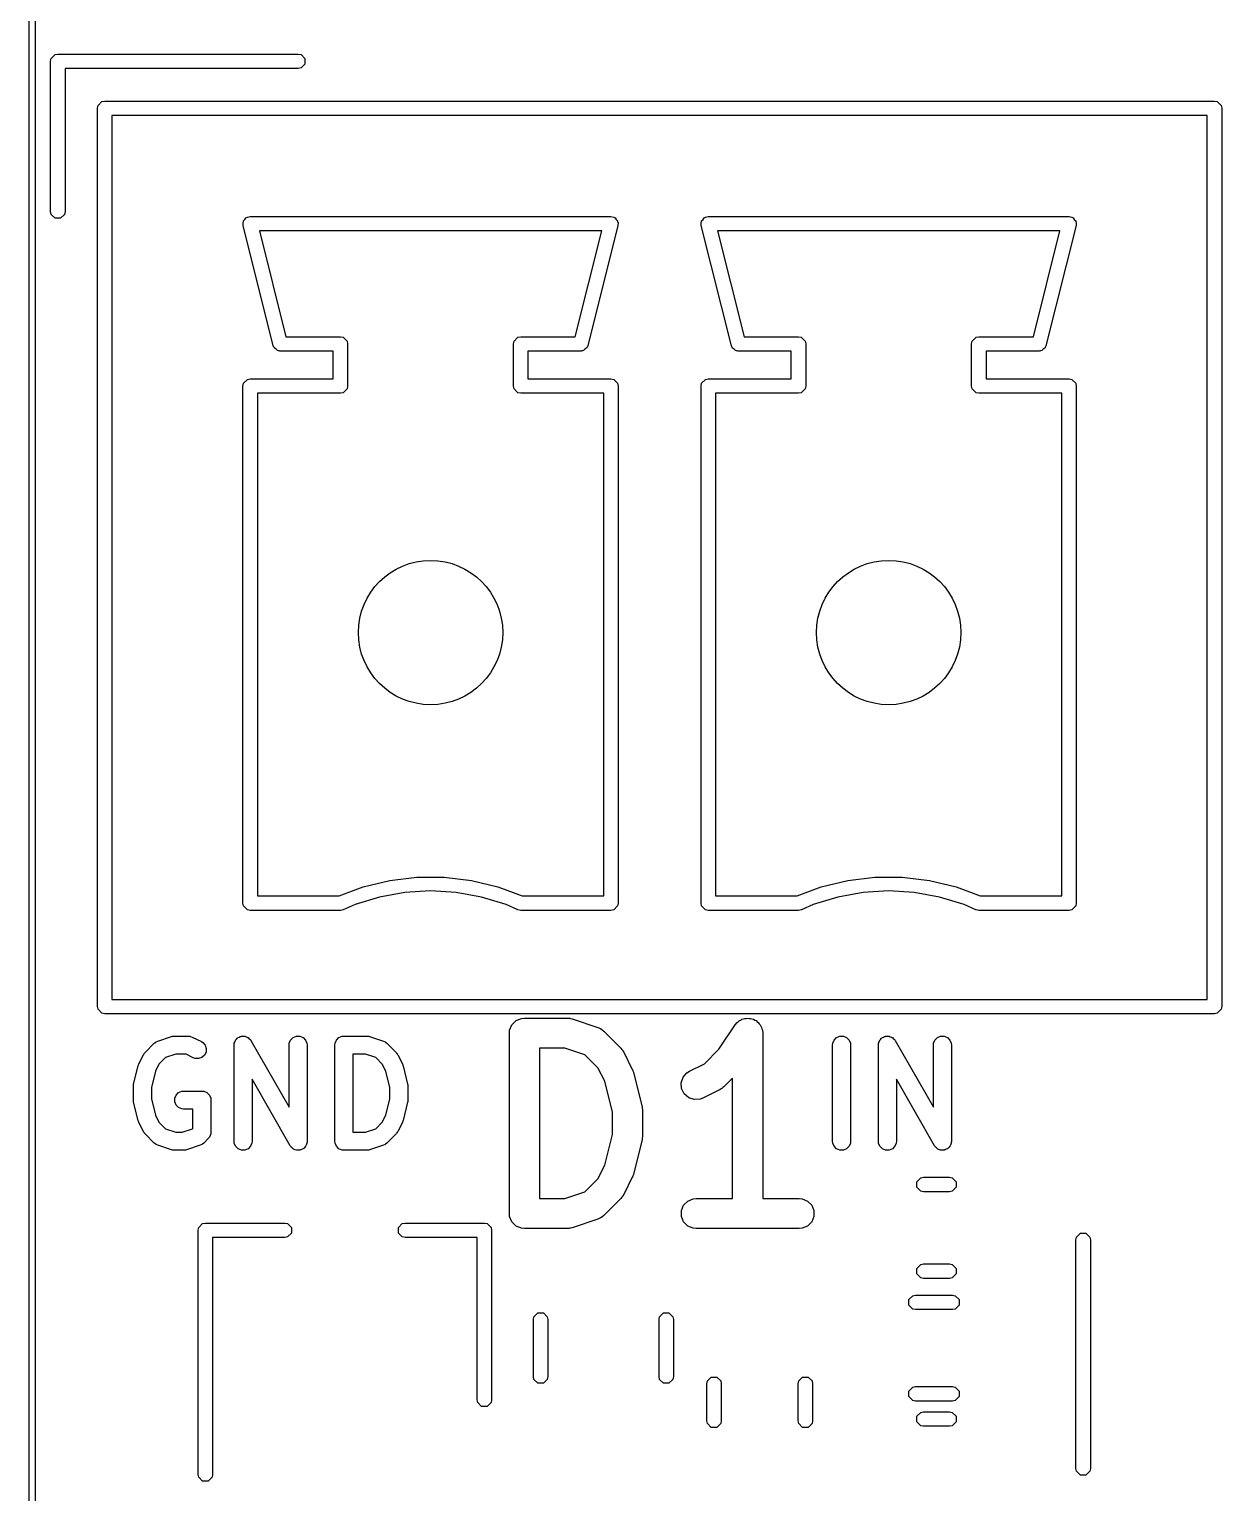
# Model space of a CAD drawing. Extents: x 89 to 178, y -115 to -57.
# Drawn here: x 88.97 to 98.89, y -94.85 to -82.68 of the extents above; entities that cross this region are included whole.
import ezdxf

# ---------------------------------------------------------------- set-up
doc = ezdxf.new("R2010")
doc.units = 0
doc.layers.add('BLACK', color=7, linetype='CONTINUOUS')

msp = doc.modelspace()

# ---------------------------------------------------------------- linework, layer by layer
at = {"layer": 'BLACK', "linetype": 'CONTINUOUS'}
for p, q in [((88.975, -106.5), (88.975, -65.5)), ((89.025, -65.524181), (89.025, -106.475818)), ((89.1525, -82.95), (89.157067, -82.927039)), ((89.1525, -84.2), (89.1525, -82.95)), ((89.157067, -82.927039), (89.189539, -82.894567)), ((89.189539, -82.894567), (89.2125, -82.89)), ((89.2125, -82.89), (91.2125, -82.89)), ((91.2125, -82.89), (91.235461, -82.894567)), ((91.235461, -82.894567), (91.267933, -82.927039)), ((91.267933, -82.972961), (91.235461, -83.005433)), ((91.267933, -82.927039), (91.267933, -82.972961)), ((91.2125, -83.01), (89.2725, -83.01)), ((89.2725, -83.01), (89.2725, -84.2)), ((91.235461, -83.005433), (91.2125, -83.01)), ((89.5425, -83.34), (89.547067, -83.317039)), ((89.5425, -90.81), (89.5425, -83.34)), ((89.547067, -83.317039), (89.579539, -83.284567)), ((89.579539, -83.284567), (89.6025, -83.28)), ((89.6025, -83.28), (98.8325, -83.28)), ((98.8325, -83.28), (98.855461, -83.284567)), ((98.855461, -83.284567), (98.887933, -83.317039)), ((98.887933, -83.317039), (98.8925, -83.34)), ((98.8925, -83.34), (98.8925, -90.81)), ((89.6625, -83.4), (89.6625, -90.75)), ((98.7725, -83.4), (89.6625, -83.4)), ((98.7725, -90.75), (98.7725, -83.4)), ((89.157067, -84.222961), (89.1525, -84.2)), ((89.2725, -84.2), (89.267933, -84.222961)), ((89.189539, -84.255433), (89.157067, -84.222961)), ((89.235461, -84.255433), (89.189539, -84.255433)), ((89.267933, -84.222961), (89.235461, -84.255433)), ((90.753153, -84.291169), (90.757067, -84.284645)), ((90.754291, -84.314552), (90.753153, -84.291169)), ((91.004291, -85.314552), (90.754291, -84.314552)), ((90.757067, -84.277039), (90.768477, -84.265628)), ((90.757067, -84.284645), (90.757067, -84.277039)), ((90.768477, -84.265628), (90.77678, -84.251791)), ((90.77678, -84.251791), (90.78416, -84.249945)), ((90.78416, -84.249945), (90.789539, -84.244567)), ((90.789539, -84.244567), (90.8125, -84.24)), ((90.8125, -84.24), (93.8125, -84.24)), ((93.870708, -84.314553), (93.620709, -85.314552)), ((93.8125, -84.24), (93.835461, -84.244567)), ((93.835461, -84.244567), (93.84084, -84.249946)), ((93.84084, -84.249946), (93.84822, -84.251791)), ((93.84822, -84.251791), (93.856522, -84.265628)), ((93.856522, -84.265628), (93.867933, -84.277039)), ((93.867933, -84.277039), (93.867933, -84.284645)), ((93.867933, -84.284645), (93.871847, -84.291169)), ((93.871847, -84.291169), (93.870708, -84.314553)), ((94.563153, -84.291169), (94.567067, -84.284645)), ((94.564291, -84.314552), (94.563153, -84.291169)), ((94.814291, -85.314552), (94.564291, -84.314552)), ((94.567067, -84.277039), (94.578477, -84.265628)), ((94.567067, -84.284645), (94.567067, -84.277039)), ((94.578477, -84.265628), (94.58678, -84.251791)), ((94.58678, -84.251791), (94.59416, -84.249945)), ((94.59416, -84.249945), (94.599539, -84.244567)), ((94.599539, -84.244567), (94.6225, -84.24)), ((94.6225, -84.24), (97.6225, -84.24)), ((97.680708, -84.314553), (97.430709, -85.314552)), ((97.6225, -84.24), (97.645461, -84.244567)), ((97.645461, -84.244567), (97.65084, -84.249946)), ((97.65084, -84.249946), (97.65822, -84.251791)), ((97.65822, -84.251791), (97.666522, -84.265628)), ((97.666522, -84.265628), (97.677933, -84.277039)), ((97.677933, -84.277039), (97.677933, -84.284645)), ((97.677933, -84.284645), (97.681847, -84.291169)), ((97.681847, -84.291169), (97.680708, -84.314553)), ((90.889347, -84.36), (91.109346, -85.24)), ((93.735653, -84.36), (90.889347, -84.36)), ((93.515653, -85.24), (93.735653, -84.36)), ((94.699347, -84.36), (94.919346, -85.24)), ((97.545653, -84.36), (94.699347, -84.36)), ((97.325653, -85.24), (97.545653, -84.36)), ((91.109346, -85.24), (91.5625, -85.24)), ((91.5625, -85.24), (91.585461, -85.244567)), ((91.585461, -85.244567), (91.617933, -85.277039)), ((91.617933, -85.277039), (91.6225, -85.3)), ((91.6225, -85.3), (91.6225, -85.65)), ((93.0025, -85.3), (93.007067, -85.277039)), ((93.0025, -85.65), (93.0025, -85.3)), ((93.007067, -85.277039), (93.039539, -85.244567)), ((93.039539, -85.244567), (93.0625, -85.24)), ((93.0625, -85.24), (93.515653, -85.24)), ((94.919346, -85.24), (95.3725, -85.24)), ((95.3725, -85.24), (95.395461, -85.244567)), ((95.395461, -85.244567), (95.427933, -85.277039)), ((95.427933, -85.277039), (95.4325, -85.3)), ((95.4325, -85.3), (95.4325, -85.65)), ((96.8125, -85.3), (96.817067, -85.277039)), ((96.8125, -85.65), (96.8125, -85.3)), ((96.817067, -85.277039), (96.849539, -85.244567)), ((96.849539, -85.244567), (96.8725, -85.24)), ((96.8725, -85.24), (97.325653, -85.24)), ((91.007067, -85.320428), (91.004291, -85.314552)), ((91.007067, -85.322961), (91.007067, -85.320428)), ((91.009334, -85.325228), (91.007067, -85.322961)), ((91.014291, -85.33572), (91.009334, -85.325228)), ((91.028127, -85.344021), (91.014291, -85.33572)), ((91.039539, -85.355433), (91.028127, -85.344021)), ((91.05092, -85.357696), (91.039539, -85.355433)), ((91.053669, -85.359346), (91.05092, -85.357696)), ((91.056125, -85.358732), (91.053669, -85.359346)), ((91.0625, -85.36), (91.056125, -85.358732)), ((91.5025, -85.36), (91.0625, -85.36)), ((91.5025, -85.59), (91.5025, -85.36)), ((93.5625, -85.36), (93.1225, -85.36)), ((93.1225, -85.36), (93.1225, -85.59)), ((93.568872, -85.358732), (93.5625, -85.36)), ((93.571331, -85.359347), (93.568872, -85.358732)), ((93.574082, -85.357696), (93.571331, -85.359347)), ((93.585461, -85.355433), (93.574082, -85.357696)), ((93.596871, -85.344022), (93.585461, -85.355433)), ((93.610709, -85.33572), (93.596871, -85.344022)), ((93.615665, -85.325228), (93.610709, -85.33572)), ((93.617933, -85.322961), (93.615665, -85.325228)), ((93.620709, -85.314552), (93.617933, -85.320428)), ((93.617933, -85.320428), (93.617933, -85.322961)), ((94.817067, -85.320428), (94.814291, -85.314552)), ((94.817067, -85.322961), (94.817067, -85.320428)), ((94.819334, -85.325228), (94.817067, -85.322961)), ((94.824291, -85.33572), (94.819334, -85.325228)), ((94.838127, -85.344021), (94.824291, -85.33572)), ((94.849539, -85.355433), (94.838127, -85.344021)), ((94.86092, -85.357696), (94.849539, -85.355433)), ((94.863669, -85.359346), (94.86092, -85.357696)), ((94.866125, -85.358732), (94.863669, -85.359346)), ((94.8725, -85.36), (94.866125, -85.358732)), ((95.3125, -85.36), (94.8725, -85.36)), ((95.3125, -85.59), (95.3125, -85.36)), ((97.3725, -85.36), (96.9325, -85.36)), ((96.9325, -85.36), (96.9325, -85.59)), ((97.378872, -85.358732), (97.3725, -85.36)), ((97.381331, -85.359347), (97.378872, -85.358732)), ((97.384082, -85.357696), (97.381331, -85.359347)), ((97.395461, -85.355433), (97.384082, -85.357696)), ((97.406871, -85.344022), (97.395461, -85.355433)), ((97.420709, -85.33572), (97.406871, -85.344022)), ((97.425665, -85.325228), (97.420709, -85.33572)), ((97.427933, -85.322961), (97.425665, -85.325228)), ((97.430709, -85.314552), (97.427933, -85.320428)), ((97.427933, -85.320428), (97.427933, -85.322961)), ((90.7525, -85.65), (90.757067, -85.627039)), ((90.7525, -89.95), (90.7525, -85.65)), ((90.757067, -85.627039), (90.789539, -85.594567)), ((90.789539, -85.594567), (90.8125, -85.59)), ((90.8125, -85.59), (91.5025, -85.59)), ((91.6225, -85.65), (91.617933, -85.672961)), ((93.007067, -85.672961), (93.0025, -85.65)), ((93.1225, -85.59), (93.8125, -85.59)), ((93.8125, -85.59), (93.835461, -85.594567)), ((93.835461, -85.594567), (93.867933, -85.627039)), ((93.867933, -85.627039), (93.8725, -85.65)), ((93.8725, -85.65), (93.8725, -89.95)), ((94.5625, -85.65), (94.567067, -85.627039)), ((94.5625, -89.95), (94.5625, -85.65)), ((94.567067, -85.627039), (94.599539, -85.594567)), ((94.599539, -85.594567), (94.6225, -85.59)), ((94.6225, -85.59), (95.3125, -85.59)), ((95.4325, -85.65), (95.427933, -85.672961)), ((96.817067, -85.672961), (96.8125, -85.65)), ((96.9325, -85.59), (97.6225, -85.59)), ((97.6225, -85.59), (97.645461, -85.594567)), ((97.645461, -85.594567), (97.677933, -85.627039)), ((97.677933, -85.627039), (97.6825, -85.65)), ((97.6825, -85.65), (97.6825, -89.95)), ((91.5625, -85.71), (90.8725, -85.71)), ((90.8725, -85.71), (90.8725, -89.89)), ((91.585461, -85.705433), (91.5625, -85.71)), ((91.617933, -85.672961), (91.585461, -85.705433)), ((93.039539, -85.705433), (93.007067, -85.672961)), ((93.0625, -85.71), (93.039539, -85.705433)), ((93.7525, -85.71), (93.0625, -85.71)), ((93.7525, -89.89), (93.7525, -85.71)), ((95.3725, -85.71), (94.6825, -85.71)), ((94.6825, -85.71), (94.6825, -89.89)), ((95.395461, -85.705433), (95.3725, -85.71)), ((95.427933, -85.672961), (95.395461, -85.705433)), ((96.849539, -85.705433), (96.817067, -85.672961)), ((96.8725, -85.71), (96.849539, -85.705433)), ((97.5625, -85.71), (96.8725, -85.71)), ((97.5625, -89.89), (97.5625, -85.71)), ((91.751514, -89.81578), (91.97264, -89.76226)), ((91.97264, -89.76226), (92.198546, -89.735298)), ((92.198546, -89.735298), (92.426056, -89.735274)), ((92.426056, -89.735274), (92.651968, -89.762189)), ((92.651968, -89.762189), (92.873105, -89.815663)), ((95.561514, -89.81578), (95.78264, -89.76226)), ((95.78264, -89.76226), (96.008546, -89.735298)), ((96.008546, -89.735298), (96.236056, -89.735274)), ((96.236056, -89.735274), (96.461968, -89.762189)), ((96.461968, -89.762189), (96.683105, -89.815663)), ((90.8725, -89.89), (91.552005, -89.89)), ((91.552005, -89.89), (91.751514, -89.81578)), ((91.888768, -89.899296), (91.684458, -89.961783)), ((92.099039, -89.86144), (91.888768, -89.899296)), ((92.312313, -89.848747), (92.099039, -89.86144)), ((92.52559, -89.861396), (92.312313, -89.848747)), ((92.735868, -89.899208), (92.52559, -89.861396)), ((92.940191, -89.961653), (92.735868, -89.899208)), ((92.873105, -89.815663), (93.073053, -89.89)), ((93.073053, -89.89), (93.7525, -89.89)), ((94.6825, -89.89), (95.362005, -89.89)), ((95.362005, -89.89), (95.561514, -89.81578)), ((95.698768, -89.899296), (95.494458, -89.961783)), ((95.909039, -89.86144), (95.698768, -89.899296)), ((96.122313, -89.848747), (95.909039, -89.86144)), ((96.33559, -89.861396), (96.122313, -89.848747)), ((96.545868, -89.899208), (96.33559, -89.861396)), ((96.750191, -89.961653), (96.545868, -89.899208)), ((96.683105, -89.815663), (96.883053, -89.89)), ((96.883053, -89.89), (97.5625, -89.89)), ((90.757067, -89.972961), (90.7525, -89.95)), ((90.789539, -90.005433), (90.757067, -89.972961)), ((90.8125, -90.01), (90.789539, -90.005433)), ((91.5625, -90.01), (90.8125, -90.01)), ((91.585461, -90.005433), (91.5625, -90.01)), ((91.585917, -90.004976), (91.585461, -90.005433)), ((91.586718, -90.004895), (91.585917, -90.004976)), ((91.586719, -90.004895), (91.586718, -90.004895)), ((91.684458, -89.961783), (91.586719, -90.004895)), ((93.03794, -90.004745), (92.940191, -89.961653)), ((93.038952, -90.004846), (93.03794, -90.004744)), ((93.03794, -90.004744), (93.03794, -90.004745)), ((93.039539, -90.005433), (93.038952, -90.004846)), ((93.0625, -90.01), (93.039539, -90.005433)), ((93.8125, -90.01), (93.0625, -90.01)), ((93.835461, -90.005433), (93.8125, -90.01)), ((93.867933, -89.972961), (93.835461, -90.005433)), ((93.8725, -89.95), (93.867933, -89.972961)), ((94.567067, -89.972961), (94.5625, -89.95)), ((94.599539, -90.005433), (94.567067, -89.972961)), ((94.6225, -90.01), (94.599539, -90.005433)), ((95.3725, -90.01), (94.6225, -90.01)), ((95.395461, -90.005433), (95.3725, -90.01)), ((95.395917, -90.004976), (95.395461, -90.005433)), ((95.396718, -90.004895), (95.395917, -90.004976)), ((95.396719, -90.004895), (95.396718, -90.004895)), ((95.494458, -89.961783), (95.396719, -90.004895)), ((96.84794, -90.004745), (96.750191, -89.961653)), ((96.848952, -90.004846), (96.84794, -90.004744)), ((96.84794, -90.004744), (96.84794, -90.004745)), ((96.849539, -90.005433), (96.848952, -90.004846)), ((96.8725, -90.01), (96.849539, -90.005433)), ((97.6225, -90.01), (96.8725, -90.01)), ((97.645461, -90.005433), (97.6225, -90.01)), ((97.677933, -89.972961), (97.645461, -90.005433)), ((97.6825, -89.95), (97.677933, -89.972961)), ((89.6625, -90.75), (98.7725, -90.75)), ((89.547067, -90.832961), (89.5425, -90.81)), ((89.579539, -90.865433), (89.547067, -90.832961)), ((89.6025, -90.87), (89.579539, -90.865433)), ((98.8325, -90.87), (89.6025, -90.87)), ((98.855461, -90.865433), (98.8325, -90.87)), ((98.887933, -90.832961), (98.855461, -90.865433)), ((98.8925, -90.81), (98.887933, -90.832961)), ((92.967857, -91.030928), (92.970259, -91.006542)), ((92.970259, -91.006542), (92.988923, -90.961482)), ((92.988923, -90.961482), (93.023411, -90.926994)), ((93.023411, -90.926994), (93.068471, -90.90833)), ((93.068471, -90.90833), (93.092857, -90.905928)), ((93.092857, -90.905928), (93.45, -90.905928)), ((93.45, -90.905928), (93.462343, -90.907143)), ((93.462343, -90.907143), (93.465634, -90.90691)), ((93.465634, -90.90691), (93.469963, -90.907894)), ((93.469963, -90.907894), (93.474386, -90.90833)), ((93.474386, -90.90833), (93.477436, -90.909593)), ((93.477436, -90.909593), (93.489529, -90.912343)), ((93.489529, -90.912343), (93.703814, -90.983772)), ((93.703814, -90.983772), (93.726189, -90.993762)), ((93.726189, -90.993762), (93.729582, -90.996705)), ((93.729582, -90.996705), (93.733732, -90.998424)), ((93.733732, -90.998424), (93.752674, -91.013969)), ((93.752674, -91.013969), (93.895531, -91.156825)), ((94.710004, -91.165575), (94.845994, -90.96159)), ((94.845994, -90.96159), (94.846049, -90.961522)), ((94.846049, -90.961522), (94.846066, -90.961482)), ((94.846066, -90.961482), (94.846156, -90.961391)), ((94.846156, -90.961391), (94.861519, -90.942632)), ((94.861519, -90.942632), (94.871803, -90.935744)), ((94.871803, -90.935744), (94.880554, -90.926994)), ((94.880554, -90.926994), (94.891868, -90.922307)), ((94.891868, -90.922307), (94.902044, -90.915493)), ((94.902044, -90.915493), (94.91418, -90.913065)), ((94.91418, -90.913065), (94.925614, -90.90833)), ((94.925614, -90.90833), (94.93786, -90.90833)), ((94.93786, -90.90833), (94.94987, -90.905928)), ((94.94987, -90.905928), (94.962012, -90.90833)), ((94.962012, -90.90833), (94.974386, -90.90833)), ((94.974386, -90.90833), (94.985699, -90.913015)), ((94.985699, -90.913015), (94.997715, -90.915393)), ((94.997715, -90.915393), (95.008013, -90.922258)), ((95.008013, -90.922258), (95.019446, -90.926994)), ((95.019446, -90.926994), (95.028105, -90.935653)), ((95.028105, -90.935653), (95.038296, -90.942447)), ((95.038296, -90.942447), (95.045183, -90.952731)), ((95.045183, -90.952731), (95.053934, -90.961482)), ((95.053934, -90.961482), (95.058619, -90.972794)), ((95.058619, -90.972794), (95.065435, -90.982971)), ((95.065435, -90.982971), (95.067862, -90.995109)), ((95.067862, -90.995109), (95.072598, -91.006542)), ((95.072598, -91.006542), (95.074974, -91.030669)), ((89.938759, -91.191547), (90.014949, -91.115357)), ((90.014949, -91.115357), (90.026314, -91.106029)), ((90.026314, -91.106029), (90.028806, -91.104996)), ((90.028806, -91.104996), (90.03084, -91.103233)), ((90.03084, -91.103233), (90.044265, -91.097239)), ((90.044265, -91.097239), (90.158551, -91.059144)), ((90.158551, -91.059144), (90.165804, -91.057494)), ((90.165804, -91.057494), (90.167636, -91.056736)), ((90.167636, -91.056736), (90.17029, -91.056474)), ((90.17029, -91.056474), (90.172888, -91.055884)), ((90.172888, -91.055884), (90.174862, -91.056024)), ((90.174862, -91.056024), (90.182268, -91.055295)), ((90.182268, -91.055295), (90.296554, -91.055295)), ((90.296554, -91.055295), (90.311186, -91.056736)), ((90.311186, -91.056736), (90.313675, -91.057767)), ((90.313675, -91.057767), (90.316363, -91.057958)), ((90.316363, -91.057958), (90.330095, -91.063213)), ((90.330095, -91.063213), (90.406285, -91.101308)), ((90.406285, -91.101308), (90.418728, -91.10914)), ((90.418728, -91.10914), (90.437901, -91.131248)), ((90.437901, -91.131248), (90.447155, -91.159009)), ((90.678697, -91.130295), (90.679067, -91.126531)), ((90.678697, -91.930295), (90.678697, -91.130295)), ((90.67888, -91.125056), (90.679401, -91.123145)), ((90.679067, -91.126531), (90.67888, -91.125056)), ((90.679401, -91.123145), (90.680138, -91.115663)), ((90.680138, -91.115663), (90.683955, -91.106447)), ((90.683955, -91.106447), (90.68658, -91.096824)), ((90.68658, -91.096824), (90.689507, -91.093043)), ((90.689507, -91.093043), (90.691337, -91.088627)), ((90.691337, -91.088627), (90.698387, -91.081576)), ((90.698387, -91.081576), (90.704497, -91.073687)), ((90.704497, -91.073687), (90.70865, -91.071313)), ((90.70865, -91.071313), (90.712029, -91.067935)), ((90.712029, -91.067935), (90.721241, -91.064118)), ((90.721241, -91.064118), (90.729906, -91.059168)), ((90.729906, -91.059168), (90.734649, -91.058565)), ((90.734649, -91.058565), (90.739065, -91.056736)), ((90.739065, -91.056736), (90.749039, -91.056736)), ((90.749039, -91.056736), (90.758936, -91.055478)), ((90.758936, -91.055478), (90.763548, -91.056736)), ((90.763548, -91.056736), (90.768329, -91.056736)), ((90.768329, -91.056736), (90.777544, -91.060553)), ((90.777544, -91.060553), (90.787168, -91.063178)), ((90.787168, -91.063178), (90.790948, -91.066105)), ((90.790948, -91.066105), (90.795365, -91.067935)), ((90.795365, -91.067935), (90.802415, -91.074985)), ((90.802415, -91.074985), (90.810305, -91.081095)), ((90.810305, -91.081095), (90.814657, -91.087227)), ((90.814657, -91.087227), (90.816057, -91.088627)), ((90.816057, -91.088627), (90.816626, -91.090001)), ((90.816626, -91.090001), (90.818815, -91.093085)), ((90.818815, -91.093085), (91.13584, -91.647878)), ((91.13584, -91.130295), (91.137281, -91.115663)), ((91.13584, -91.647878), (91.13584, -91.130295)), ((91.137281, -91.115663), (91.14848, -91.088627)), ((91.14848, -91.088627), (91.169172, -91.067935)), ((91.169172, -91.067935), (91.196208, -91.056736)), ((91.196208, -91.056736), (91.225472, -91.056736)), ((91.225472, -91.056736), (91.252508, -91.067935)), ((91.252508, -91.067935), (91.2732, -91.088627)), ((91.2732, -91.088627), (91.284399, -91.115663)), ((91.284399, -91.115663), (91.28584, -91.130295)), ((91.28584, -91.130295), (91.28584, -91.930295)), ((91.516792, -91.130295), (91.518233, -91.115663)), ((91.516792, -91.930295), (91.516792, -91.130295)), ((91.518233, -91.115663), (91.529432, -91.088627)), ((91.529432, -91.088627), (91.550124, -91.067935)), ((91.550124, -91.067935), (91.57716, -91.056736)), ((91.57716, -91.056736), (91.591792, -91.055295)), ((91.591792, -91.055295), (91.782268, -91.055295)), ((91.782268, -91.055295), (91.789673, -91.056024)), ((91.789673, -91.056024), (91.791648, -91.055884)), ((91.791648, -91.055884), (91.794245, -91.056474)), ((91.794245, -91.056474), (91.7969, -91.056736)), ((91.7969, -91.056736), (91.798731, -91.057494)), ((91.798731, -91.057494), (91.805985, -91.059144)), ((91.805985, -91.059144), (91.920271, -91.097239)), ((91.920271, -91.097239), (91.933696, -91.103233)), ((91.933696, -91.103233), (91.935731, -91.104998)), ((91.935731, -91.104998), (91.938222, -91.10603)), ((91.938222, -91.10603), (91.949587, -91.115357)), ((91.949587, -91.115357), (92.025777, -91.191547)), ((92.967857, -92.530928), (92.967857, -91.030928)), ((95.074974, -91.030669), (95.075, -91.030797)), ((95.075, -91.030797), (95.074991, -91.03084)), ((95.074991, -91.03084), (95.075, -91.030928)), ((95.075, -91.030928), (95.075, -92.405928)), ((95.655953, -91.130295), (95.657394, -91.115663)), ((95.655953, -91.930295), (95.655953, -91.130295)), ((95.657394, -91.115663), (95.668593, -91.088627)), ((95.668593, -91.088627), (95.689285, -91.067935)), ((95.689285, -91.067935), (95.716321, -91.056736)), ((95.716321, -91.056736), (95.745585, -91.056736)), ((95.745585, -91.056736), (95.772621, -91.067935)), ((95.772621, -91.067935), (95.793313, -91.088627)), ((95.793313, -91.088627), (95.804512, -91.115663)), ((95.804512, -91.115663), (95.805953, -91.130295)), ((95.805953, -91.130295), (95.805953, -91.930295)), ((96.036905, -91.130295), (96.037275, -91.126531)), ((96.036905, -91.930295), (96.036905, -91.130295)), ((96.037088, -91.125056), (96.037609, -91.123145)), ((96.037275, -91.126531), (96.037088, -91.125056)), ((96.037609, -91.123145), (96.038346, -91.115663)), ((96.038346, -91.115663), (96.042163, -91.106447)), ((96.042163, -91.106447), (96.044788, -91.096824)), ((96.044788, -91.096824), (96.047715, -91.093043)), ((96.047715, -91.093043), (96.049545, -91.088627)), ((96.049545, -91.088627), (96.056595, -91.081576)), ((96.056595, -91.081576), (96.062705, -91.073687)), ((96.062705, -91.073687), (96.066858, -91.071313)), ((96.066858, -91.071313), (96.070237, -91.067935)), ((96.070237, -91.067935), (96.079449, -91.064118)), ((96.079449, -91.064118), (96.088114, -91.059168)), ((96.088114, -91.059168), (96.092857, -91.058565)), ((96.092857, -91.058565), (96.097273, -91.056736)), ((96.097273, -91.056736), (96.107247, -91.056736)), ((96.107247, -91.056736), (96.117144, -91.055478)), ((96.117144, -91.055478), (96.121756, -91.056736)), ((96.121756, -91.056736), (96.126537, -91.056736)), ((96.126537, -91.056736), (96.135752, -91.060553)), ((96.135752, -91.060553), (96.145376, -91.063178)), ((96.145376, -91.063178), (96.149156, -91.066105)), ((96.149156, -91.066105), (96.153573, -91.067935)), ((96.153573, -91.067935), (96.160623, -91.074985)), ((96.160623, -91.074985), (96.168513, -91.081095)), ((96.168513, -91.081095), (96.172865, -91.087227)), ((96.172865, -91.087227), (96.174265, -91.088627)), ((96.174265, -91.088627), (96.174834, -91.090001)), ((96.174834, -91.090001), (96.177023, -91.093085)), ((96.177023, -91.093085), (96.494048, -91.647878)), ((96.494048, -91.130295), (96.495489, -91.115663)), ((96.494048, -91.647878), (96.494048, -91.130295)), ((96.495489, -91.115663), (96.506688, -91.088627)), ((96.506688, -91.088627), (96.52738, -91.067935)), ((96.52738, -91.067935), (96.554416, -91.056736)), ((96.554416, -91.056736), (96.58368, -91.056736)), ((96.58368, -91.056736), (96.610716, -91.067935)), ((96.610716, -91.067935), (96.631408, -91.088627)), ((96.631408, -91.088627), (96.642607, -91.115663)), ((96.642607, -91.115663), (96.644048, -91.130295)), ((96.644048, -91.130295), (96.644048, -91.930295)), ((89.886615, -91.28723), (89.92471, -91.211039)), ((89.92471, -91.211039), (89.928674, -91.204739)), ((89.928674, -91.204739), (89.929432, -91.202912)), ((89.929432, -91.202912), (89.93112, -91.200855)), ((89.93112, -91.200855), (89.932542, -91.198596)), ((89.932542, -91.198596), (89.93404, -91.197296)), ((89.93404, -91.197296), (89.938759, -91.191547)), ((90.108495, -91.233942), (90.053431, -91.289006)), ((90.194438, -91.205295), (90.108495, -91.233942)), ((90.278849, -91.205295), (90.194438, -91.205295)), ((90.339203, -91.235472), (90.278849, -91.205295)), ((90.352935, -91.240727), (90.339203, -91.235472)), ((90.382125, -91.242801), (90.352935, -91.240727)), ((90.409886, -91.233547), (90.382125, -91.242801)), ((90.431994, -91.214374), (90.409886, -91.233547)), ((90.445081, -91.188199), (90.431994, -91.214374)), ((90.447155, -91.159009), (90.445081, -91.188199)), ((91.770098, -91.205295), (91.666792, -91.205295)), ((91.666792, -91.205295), (91.666792, -91.855295)), ((91.85604, -91.233942), (91.770098, -91.205295)), ((91.911104, -91.289006), (91.85604, -91.233942)), ((92.025777, -91.191547), (92.030497, -91.197297)), ((92.030497, -91.197297), (92.031994, -91.198596)), ((92.031994, -91.198596), (92.033413, -91.20085)), ((92.033413, -91.20085), (92.035105, -91.202912)), ((92.035105, -91.202912), (92.035863, -91.204744)), ((92.035863, -91.204744), (92.039826, -91.211039)), ((92.039826, -91.211039), (92.077921, -91.28723)), ((93.429716, -91.155928), (93.217857, -91.155928)), ((93.217857, -91.155928), (93.217857, -92.405928)), ((93.596763, -91.21161), (93.429716, -91.155928)), ((93.704412, -91.319259), (93.596763, -91.21161)), ((93.895531, -91.156825), (93.9034, -91.166413)), ((93.9034, -91.166413), (93.905892, -91.168575)), ((93.905892, -91.168575), (93.908257, -91.172332)), ((93.908257, -91.172332), (93.911076, -91.175767)), ((93.911076, -91.175767), (93.912339, -91.178817)), ((93.912339, -91.178817), (93.918946, -91.189312)), ((93.918946, -91.189312), (93.990375, -91.332169)), ((94.590241, -91.285339), (94.710004, -91.165575)), ((89.84284, -91.454961), (89.880936, -91.30258)), ((89.880936, -91.30258), (89.881321, -91.3015)), ((89.881321, -91.3015), (89.88136, -91.300962)), ((89.88136, -91.300962), (89.883684, -91.294886)), ((89.883684, -91.294886), (89.885883, -91.288735)), ((89.885883, -91.288735), (89.886205, -91.288299)), ((89.886205, -91.288299), (89.886615, -91.28723)), ((90.024461, -91.346946), (89.990601, -91.482387)), ((90.053431, -91.289006), (90.024461, -91.346946)), ((91.940074, -91.346945), (91.911104, -91.289006)), ((91.973935, -91.482387), (91.940074, -91.346945)), ((92.077921, -91.28723), (92.07833, -91.288299)), ((92.07833, -91.288299), (92.078653, -91.288735)), ((92.078653, -91.288735), (92.080851, -91.294886)), ((92.080851, -91.294886), (92.083176, -91.300962)), ((92.083176, -91.300962), (92.083214, -91.3015)), ((92.083214, -91.3015), (92.0836, -91.30258)), ((92.0836, -91.30258), (92.121696, -91.454962)), ((93.760631, -91.431698), (93.704412, -91.319259)), ((93.990375, -91.332169), (93.991058, -91.333954)), ((93.991058, -91.333954), (93.991595, -91.334679)), ((93.991595, -91.334679), (93.995247, -91.344899)), ((93.995247, -91.344899), (93.999133, -91.355054)), ((93.999133, -91.355054), (93.999197, -91.355954)), ((93.999197, -91.355954), (93.99984, -91.357754)), ((93.99984, -91.357754), (94.071268, -91.643468)), ((94.412834, -91.397596), (94.44479, -91.360751)), ((94.44479, -91.360751), (94.465527, -91.347697)), ((94.465527, -91.347697), (94.590241, -91.285339)), ((89.840601, -91.473152), (89.840852, -91.470598)), ((89.840601, -91.587438), (89.840601, -91.473152)), ((89.84069, -91.469506), (89.841499, -91.464031)), ((89.840852, -91.470598), (89.84069, -91.469506)), ((89.841499, -91.464031), (89.842042, -91.45852)), ((89.842042, -91.45852), (89.842464, -91.457499)), ((89.842464, -91.457499), (89.84284, -91.454961)), ((89.990601, -91.482387), (89.990601, -91.578202)), ((90.243827, -91.513879), (90.258459, -91.512438)), ((90.258459, -91.512438), (90.41084, -91.512438)), ((90.41084, -91.512438), (90.425472, -91.513879)), ((91.145722, -91.967505), (90.828697, -91.412711)), ((90.828697, -91.412711), (90.828697, -91.930295)), ((91.973935, -91.578202), (91.973935, -91.482387)), ((92.121696, -91.454962), (92.122071, -91.457498)), ((92.122071, -91.457498), (92.122494, -91.45852)), ((92.122494, -91.45852), (92.123036, -91.464032)), ((92.123036, -91.464032), (92.123846, -91.469506)), ((92.123846, -91.469506), (92.123683, -91.470598)), ((92.123683, -91.470598), (92.123935, -91.473152)), ((92.123935, -91.473152), (92.123935, -91.587438)), ((93.825, -91.689173), (93.760631, -91.431698)), ((94.39741, -91.443867), (94.412834, -91.397596)), ((94.400868, -91.492516), (94.39741, -91.443867)), ((94.42268, -91.536139), (94.400868, -91.492516)), ((94.720188, -91.499874), (94.577331, -91.571303)), ((94.730684, -91.493266), (94.720188, -91.499874)), ((94.733732, -91.492004), (94.730684, -91.493266)), ((94.737163, -91.489187), (94.733732, -91.492004)), ((94.740925, -91.48682), (94.737163, -91.489187)), ((94.743088, -91.484325), (94.740925, -91.48682)), ((94.752674, -91.476459), (94.743088, -91.484325)), ((94.825, -91.404133), (94.752674, -91.476459)), ((94.825, -92.405928), (94.825, -91.404133)), ((96.50393, -91.967505), (96.186905, -91.412711)), ((96.186905, -91.412711), (96.186905, -91.930295)), ((89.840852, -91.589991), (89.840601, -91.587438)), ((89.84069, -91.591084), (89.840852, -91.589991)), ((89.841499, -91.596558), (89.84069, -91.591084)), ((89.842042, -91.60207), (89.841499, -91.596558)), ((89.842464, -91.60309), (89.842042, -91.60207)), ((89.84284, -91.605629), (89.842464, -91.60309)), ((89.880936, -91.75801), (89.84284, -91.605629)), ((89.990601, -91.578202), (90.024461, -91.713642)), ((90.1849, -91.572806), (90.196099, -91.54577)), ((90.1849, -91.60207), (90.1849, -91.572806)), ((90.196099, -91.629106), (90.1849, -91.60207)), ((90.196099, -91.54577), (90.216791, -91.525078)), ((90.216791, -91.649798), (90.196099, -91.629106)), ((90.216791, -91.525078), (90.243827, -91.513879)), ((90.425472, -91.513879), (90.452508, -91.525078)), ((90.452508, -91.525078), (90.4732, -91.54577)), ((90.4732, -91.54577), (90.484399, -91.572806)), ((90.484399, -91.572806), (90.48584, -91.587438)), ((90.48584, -91.587438), (90.48584, -91.854104)), ((91.940074, -91.713643), (91.973935, -91.578202)), ((92.121696, -91.605628), (92.0836, -91.75801)), ((92.122071, -91.603091), (92.121696, -91.605628)), ((92.122494, -91.60207), (92.122071, -91.603091)), ((92.123036, -91.596557), (92.122494, -91.60207)), ((92.123846, -91.591084), (92.123036, -91.596557)), ((92.123935, -91.587438), (92.123683, -91.589991)), ((92.123683, -91.589991), (92.123846, -91.591084)), ((94.459525, -91.568095), (94.42268, -91.536139)), ((94.505796, -91.583519), (94.459525, -91.568095)), ((94.554445, -91.580061), (94.505796, -91.583519)), ((94.577331, -91.571303), (94.554445, -91.580061)), ((90.024461, -91.713642), (90.053431, -91.771582)), ((90.243827, -91.660997), (90.216791, -91.649798)), ((90.258459, -91.662438), (90.243827, -91.660997)), ((90.33584, -91.662438), (90.258459, -91.662438)), ((90.33584, -91.823038), (90.33584, -91.662438)), ((91.911104, -91.771582), (91.940074, -91.713643)), ((93.825, -91.872682), (93.825, -91.689173)), ((94.071268, -91.643468), (94.071893, -91.647697)), ((94.071893, -91.647697), (94.072598, -91.649399)), ((94.072598, -91.649399), (94.073502, -91.65858)), ((94.073502, -91.65858), (94.074852, -91.667709)), ((94.074852, -91.667709), (94.07458, -91.66953)), ((94.07458, -91.66953), (94.075, -91.673785)), ((94.075, -91.673785), (94.075, -91.888071)), ((89.881321, -91.759089), (89.880936, -91.75801)), ((89.88136, -91.759628), (89.881321, -91.759089)), ((89.883684, -91.765703), (89.88136, -91.759628)), ((89.885883, -91.771855), (89.883684, -91.765703)), ((89.886205, -91.77229), (89.885883, -91.771855)), ((89.886615, -91.77336), (89.886205, -91.77229)), ((89.92471, -91.84955), (89.886615, -91.77336)), ((89.928673, -91.855846), (89.92471, -91.84955)), ((89.929431, -91.857676), (89.928673, -91.855846)), ((89.93112, -91.859734), (89.929431, -91.857676)), ((89.932542, -91.861993), (89.93112, -91.859734)), ((89.93404, -91.863292), (89.932542, -91.861993)), ((89.938759, -91.869042), (89.93404, -91.863292)), ((90.014949, -91.945233), (89.938759, -91.869042)), ((90.053431, -91.771582), (90.108496, -91.826648)), ((90.108496, -91.826648), (90.194438, -91.855295)), ((90.194438, -91.855295), (90.246289, -91.855295)), ((90.246289, -91.855295), (90.33223, -91.826648)), ((90.33223, -91.826648), (90.33584, -91.823038)), ((90.484272, -91.869042), (90.473201, -91.895772)), ((90.484399, -91.868736), (90.484272, -91.869042)), ((90.48584, -91.854104), (90.484399, -91.868736)), ((91.666792, -91.855295), (91.770098, -91.855295)), ((91.770098, -91.855295), (91.856039, -91.826648)), ((91.856039, -91.826648), (91.911104, -91.771582)), ((92.025778, -91.869041), (91.949587, -91.945233)), ((92.030495, -91.863292), (92.025778, -91.869041)), ((92.031994, -91.861993), (92.030495, -91.863292)), ((92.033415, -91.859734), (92.031994, -91.861993)), ((92.035105, -91.857676), (92.033415, -91.859734)), ((92.035862, -91.855846), (92.035105, -91.857676)), ((92.039826, -91.84955), (92.035862, -91.855846)), ((92.077921, -91.77336), (92.039826, -91.84955)), ((92.07833, -91.77229), (92.077921, -91.77336)), ((92.078653, -91.771855), (92.07833, -91.77229)), ((92.080851, -91.765703), (92.078653, -91.771855)), ((92.083176, -91.759628), (92.080851, -91.765703)), ((92.083214, -91.759089), (92.083176, -91.759628)), ((92.0836, -91.75801), (92.083214, -91.759089)), ((93.760631, -92.130157), (93.825, -91.872682)), ((90.026314, -91.95456), (90.014949, -91.945233)), ((90.028804, -91.955591), (90.026314, -91.95456)), ((90.03084, -91.957357), (90.028804, -91.955591)), ((90.044265, -91.963351), (90.03084, -91.957357)), ((90.158551, -92.001446), (90.044265, -91.963351)), ((90.396461, -91.963351), (90.282176, -92.001446)), ((90.409887, -91.957357), (90.396461, -91.963351)), ((90.411923, -91.95559), (90.409887, -91.957357)), ((90.414412, -91.95456), (90.411923, -91.95559)), ((90.425777, -91.945233), (90.414412, -91.95456)), ((90.463873, -91.907137), (90.425777, -91.945233)), ((90.473201, -91.895772), (90.463873, -91.907137)), ((90.680138, -91.944927), (90.678697, -91.930295)), ((90.691337, -91.971963), (90.680138, -91.944927)), ((90.712029, -91.992655), (90.691337, -91.971963)), ((90.739065, -92.003854), (90.712029, -91.992655)), ((90.795365, -91.992655), (90.768329, -92.003854)), ((90.816057, -91.971963), (90.795365, -91.992655)), ((90.827256, -91.944927), (90.816057, -91.971963)), ((90.828697, -91.930295), (90.827256, -91.944927)), ((91.14791, -91.970588), (91.145722, -91.967505)), ((91.14848, -91.971963), (91.14791, -91.970588)), ((91.149879, -91.973362), (91.14848, -91.971963)), ((91.154232, -91.979495), (91.149879, -91.973362)), ((91.16212, -91.985603), (91.154232, -91.979495)), ((91.169172, -91.992655), (91.16212, -91.985603)), ((91.17359, -91.994485), (91.169172, -91.992655)), ((91.17737, -91.997412), (91.17359, -91.994485)), ((91.186991, -92.000036), (91.17737, -91.997412)), ((91.243295, -91.996471), (91.234631, -92.001422)), ((91.252508, -91.992655), (91.243295, -91.996471)), ((91.255886, -91.989276), (91.252508, -91.992655)), ((91.26004, -91.986903), (91.255886, -91.989276)), ((91.266149, -91.979013), (91.26004, -91.986903)), ((91.2732, -91.971963), (91.266149, -91.979013)), ((91.275029, -91.967546), (91.2732, -91.971963)), ((91.277957, -91.963766), (91.275029, -91.967546)), ((91.280581, -91.954142), (91.277957, -91.963766)), ((91.284399, -91.944927), (91.280581, -91.954142)), ((91.285135, -91.937444), (91.284399, -91.944927)), ((91.285657, -91.935534), (91.285135, -91.937444)), ((91.28584, -91.930295), (91.285469, -91.934058)), ((91.285469, -91.934058), (91.285657, -91.935534)), ((91.518233, -91.944927), (91.516792, -91.930295)), ((91.529432, -91.971963), (91.518233, -91.944927)), ((91.550124, -91.992655), (91.529432, -91.971963)), ((91.57716, -92.003854), (91.550124, -91.992655)), ((91.920271, -91.963351), (91.805985, -92.001446)), ((91.933696, -91.957357), (91.920271, -91.963351)), ((91.935731, -91.955591), (91.933696, -91.957357)), ((91.938222, -91.95456), (91.935731, -91.955591)), ((91.949587, -91.945233), (91.938222, -91.95456)), ((94.071268, -91.918388), (93.99984, -92.204102)), ((94.071893, -91.914158), (94.071268, -91.918388)), ((94.072598, -91.912457), (94.071893, -91.914158)), ((94.073502, -91.903275), (94.072598, -91.912457)), ((94.074852, -91.894147), (94.073502, -91.903275)), ((94.075, -91.888071), (94.07458, -91.892325)), ((94.07458, -91.892325), (94.074852, -91.894147)), ((95.657394, -91.944927), (95.655953, -91.930295)), ((95.668593, -91.971963), (95.657394, -91.944927)), ((95.689285, -91.992655), (95.668593, -91.971963)), ((95.716321, -92.003854), (95.689285, -91.992655)), ((95.772621, -91.992655), (95.745585, -92.003854)), ((95.793313, -91.971963), (95.772621, -91.992655)), ((95.804512, -91.944927), (95.793313, -91.971963)), ((95.805953, -91.930295), (95.804512, -91.944927)), ((96.038346, -91.944927), (96.036905, -91.930295)), ((96.049545, -91.971963), (96.038346, -91.944927)), ((96.070237, -91.992655), (96.049545, -91.971963)), ((96.097273, -92.003854), (96.070237, -91.992655)), ((96.153573, -91.992655), (96.126537, -92.003854)), ((96.174265, -91.971963), (96.153573, -91.992655)), ((96.185464, -91.944927), (96.174265, -91.971963)), ((96.186905, -91.930295), (96.185464, -91.944927)), ((96.506118, -91.970588), (96.50393, -91.967505)), ((96.506688, -91.971963), (96.506118, -91.970588)), ((96.508087, -91.973362), (96.506688, -91.971963)), ((96.51244, -91.979495), (96.508087, -91.973362)), ((96.520328, -91.985603), (96.51244, -91.979495)), ((96.52738, -91.992655), (96.520328, -91.985603)), ((96.531798, -91.994485), (96.52738, -91.992655)), ((96.535578, -91.997412), (96.531798, -91.994485)), ((96.545199, -92.000036), (96.535578, -91.997412)), ((96.601503, -91.996471), (96.592839, -92.001422)), ((96.610716, -91.992655), (96.601503, -91.996471)), ((96.614094, -91.989276), (96.610716, -91.992655)), ((96.618248, -91.986903), (96.614094, -91.989276)), ((96.624357, -91.979013), (96.618248, -91.986903)), ((96.631408, -91.971963), (96.624357, -91.979013)), ((96.633237, -91.967546), (96.631408, -91.971963)), ((96.636165, -91.963766), (96.633237, -91.967546)), ((96.638789, -91.954142), (96.636165, -91.963766)), ((96.642607, -91.944927), (96.638789, -91.954142)), ((96.643343, -91.937444), (96.642607, -91.944927)), ((96.643865, -91.935534), (96.643343, -91.937444)), ((96.644048, -91.930295), (96.643677, -91.934058)), ((96.643677, -91.934058), (96.643865, -91.935534)), ((90.165804, -92.003095), (90.158551, -92.001446)), ((90.167636, -92.003854), (90.165804, -92.003095)), ((90.17029, -92.004115), (90.167636, -92.003854)), ((90.172888, -92.004706), (90.17029, -92.004115)), ((90.174862, -92.004565), (90.172888, -92.004706)), ((90.182268, -92.005295), (90.174862, -92.004565)), ((90.258459, -92.005295), (90.182268, -92.005295)), ((90.265864, -92.004565), (90.258459, -92.005295)), ((90.267839, -92.004706), (90.265864, -92.004565)), ((90.270436, -92.004115), (90.267839, -92.004706)), ((90.273091, -92.003854), (90.270436, -92.004115)), ((90.274922, -92.003095), (90.273091, -92.003854)), ((90.282176, -92.001446), (90.274922, -92.003095)), ((90.768329, -92.003854), (90.739065, -92.003854)), ((91.196208, -92.003854), (91.186991, -92.000036)), ((91.200989, -92.003854), (91.196208, -92.003854)), ((91.205601, -92.005112), (91.200989, -92.003854)), ((91.215498, -92.003854), (91.205601, -92.005112)), ((91.225472, -92.003854), (91.215498, -92.003854)), ((91.229887, -92.002024), (91.225472, -92.003854)), ((91.234631, -92.001422), (91.229887, -92.002024)), ((91.591792, -92.005295), (91.57716, -92.003854)), ((91.782268, -92.005295), (91.591792, -92.005295)), ((91.789673, -92.004565), (91.782268, -92.005295)), ((91.791648, -92.004706), (91.789673, -92.004565)), ((91.794245, -92.004115), (91.791648, -92.004706)), ((91.7969, -92.003854), (91.794245, -92.004115)), ((91.798731, -92.003095), (91.7969, -92.003854)), ((91.805985, -92.001446), (91.798731, -92.003095)), ((95.745585, -92.003854), (95.716321, -92.003854)), ((96.126537, -92.003854), (96.097273, -92.003854)), ((96.554416, -92.003854), (96.545199, -92.000036)), ((96.559197, -92.003854), (96.554416, -92.003854)), ((96.563809, -92.005112), (96.559197, -92.003854)), ((96.573706, -92.003854), (96.563809, -92.005112)), ((96.58368, -92.003854), (96.573706, -92.003854)), ((96.588095, -92.002024), (96.58368, -92.003854)), ((96.592839, -92.001422), (96.588095, -92.002024)), ((93.596763, -92.350245), (93.704412, -92.242596)), ((93.704412, -92.242596), (93.760631, -92.130157)), ((93.990375, -92.229687), (93.918946, -92.372544)), ((93.991058, -92.227901), (93.990375, -92.229687)), ((93.991595, -92.227177), (93.991058, -92.227901)), ((93.995247, -92.216956), (93.991595, -92.227177)), ((93.999133, -92.206802), (93.995247, -92.216956)), ((93.999197, -92.205901), (93.999133, -92.206802)), ((93.99984, -92.204102), (93.999197, -92.205901)), ((96.356731, -92.267039), (96.389203, -92.234567)), ((96.389203, -92.234567), (96.412164, -92.23)), ((96.412164, -92.23), (96.627836, -92.23)), ((96.627836, -92.23), (96.650797, -92.234567)), ((96.650797, -92.234567), (96.683269, -92.267039)), ((93.429714, -92.405928), (93.596763, -92.350245)), ((96.356731, -92.312961), (96.356731, -92.267039)), ((96.389203, -92.345433), (96.356731, -92.312961)), ((96.412164, -92.35), (96.389203, -92.345433)), ((96.627836, -92.35), (96.412164, -92.35)), ((96.650797, -92.345433), (96.627836, -92.35)), ((96.683269, -92.312961), (96.650797, -92.345433)), ((96.683269, -92.267039), (96.683269, -92.312961)), ((93.217857, -92.405928), (93.429714, -92.405928)), ((93.895532, -92.40503), (93.752675, -92.547888)), ((93.9034, -92.395441), (93.895532, -92.40503)), ((93.905892, -92.393281), (93.9034, -92.395441)), ((93.908256, -92.389524), (93.905892, -92.393281)), ((93.911077, -92.386088), (93.908256, -92.389524)), ((93.91234, -92.383036), (93.911077, -92.386088)), ((93.918946, -92.372544), (93.91234, -92.383036)), ((94.398831, -92.506542), (94.417495, -92.461482)), ((94.417495, -92.461482), (94.451983, -92.426994)), ((94.451983, -92.426994), (94.497043, -92.40833)), ((94.497043, -92.40833), (94.521429, -92.405928)), ((94.521429, -92.405928), (94.825, -92.405928)), ((95.075, -92.405928), (95.378572, -92.405928)), ((95.378572, -92.405928), (95.402958, -92.40833)), ((95.402958, -92.40833), (95.448018, -92.426994)), ((95.448018, -92.426994), (95.482506, -92.461482)), ((95.482506, -92.461482), (95.50117, -92.506542)), ((92.970259, -92.555314), (92.967857, -92.530928)), ((92.988923, -92.600374), (92.970259, -92.555314)), ((93.023411, -92.634862), (92.988923, -92.600374)), ((93.703814, -92.578086), (93.489528, -92.649514)), ((93.726189, -92.568095), (93.703814, -92.578086)), ((93.729581, -92.565152), (93.726189, -92.568095)), ((93.733733, -92.563433), (93.729581, -92.565152)), ((93.752675, -92.547888), (93.733733, -92.563433)), ((94.398831, -92.555314), (94.398831, -92.506542)), ((94.417495, -92.600374), (94.398831, -92.555314)), ((94.451983, -92.634862), (94.417495, -92.600374)), ((95.482506, -92.600374), (95.448018, -92.634862)), ((95.50117, -92.555314), (95.482506, -92.600374)), ((95.50117, -92.506542), (95.50117, -92.555314)), ((90.38, -92.67), (90.384567, -92.647039)), ((90.38, -94.7), (90.38, -92.67)), ((90.384567, -92.647039), (90.417039, -92.614567)), ((90.417039, -92.614567), (90.44, -92.61)), ((90.44, -92.61), (91.1, -92.61)), ((91.1, -92.73), (90.5, -92.73)), ((90.5, -92.73), (90.5, -94.7)), ((91.1, -92.61), (91.122961, -92.614567)), ((91.122961, -92.725433), (91.1, -92.73)), ((91.122961, -92.614567), (91.155433, -92.647039)), ((91.155433, -92.692961), (91.122961, -92.725433)), ((91.155433, -92.647039), (91.155433, -92.692961)), ((92.044567, -92.647039), (92.077039, -92.614567)), ((92.044567, -92.692961), (92.044567, -92.647039)), ((92.077039, -92.725433), (92.044567, -92.692961)), ((92.077039, -92.614567), (92.1, -92.61)), ((92.1, -92.73), (92.077039, -92.725433)), ((92.1, -92.61), (92.76, -92.61)), ((92.7, -92.73), (92.1, -92.73)), ((92.7, -94.08), (92.7, -92.73)), ((92.76, -92.61), (92.782961, -92.614567)), ((92.782961, -92.614567), (92.815433, -92.647039)), ((92.815433, -92.647039), (92.82, -92.67)), ((92.82, -92.67), (92.82, -94.08)), ((93.068471, -92.653526), (93.023411, -92.634862)), ((93.092857, -92.655928), (93.068471, -92.653526)), ((93.45, -92.655928), (93.092857, -92.655928)), ((93.462343, -92.654712), (93.45, -92.655928)), ((93.465634, -92.654946), (93.462343, -92.654712)), ((93.469964, -92.653961), (93.465634, -92.654946)), ((93.474386, -92.653526), (93.469964, -92.653961)), ((93.477434, -92.652263), (93.474386, -92.653526)), ((93.489528, -92.649514), (93.477434, -92.652263)), ((94.497043, -92.653526), (94.451983, -92.634862)), ((94.521429, -92.655928), (94.497043, -92.653526)), ((95.378572, -92.655928), (94.521429, -92.655928)), ((95.402958, -92.653526), (95.378572, -92.655928)), ((95.448018, -92.634862), (95.402958, -92.653526)), ((97.68, -92.75), (97.684567, -92.727039)), ((97.684567, -92.727039), (97.717039, -92.694567)), ((97.717039, -92.694567), (97.762961, -92.694567)), ((97.762961, -92.694567), (97.795433, -92.727039)), ((97.795433, -92.727039), (97.8, -92.75)), ((97.68, -94.65), (97.68, -92.75)), ((97.8, -92.75), (97.8, -94.65)), ((96.356731, -92.987039), (96.389203, -92.954567)), ((96.389203, -92.954567), (96.412164, -92.95)), ((96.412164, -92.95), (96.627836, -92.95)), ((96.627836, -92.95), (96.650797, -92.954567)), ((96.650797, -92.954567), (96.683269, -92.987039)), ((96.356731, -93.032961), (96.356731, -92.987039)), ((96.389203, -93.065433), (96.356731, -93.032961)), ((96.412164, -93.07), (96.389203, -93.065433)), ((96.627836, -93.07), (96.412164, -93.07)), ((96.650797, -93.065433), (96.627836, -93.07)), ((96.683269, -93.032961), (96.650797, -93.065433)), ((96.683269, -92.987039), (96.683269, -93.032961)), ((96.290926, -93.247039), (96.323398, -93.214567)), ((96.323398, -93.214567), (96.346359, -93.21)), ((96.346359, -93.21), (96.653641, -93.21)), ((96.653641, -93.21), (96.676602, -93.214567)), ((96.676602, -93.214567), (96.709074, -93.247039)), ((96.290926, -93.292961), (96.290926, -93.247039)), ((96.323398, -93.325433), (96.290926, -93.292961)), ((96.346359, -93.33), (96.323398, -93.325433)), ((96.653641, -93.33), (96.346359, -93.33)), ((96.676602, -93.325433), (96.653641, -93.33)), ((96.709074, -93.292961), (96.676602, -93.325433)), ((96.709074, -93.247039), (96.709074, -93.292961)), ((93.1675, -93.412742), (93.172067, -93.389781)), ((93.1675, -93.887258), (93.1675, -93.412742)), ((93.172067, -93.389781), (93.204539, -93.357309)), ((93.204539, -93.357309), (93.250461, -93.357309)), ((93.250461, -93.357309), (93.282933, -93.389781)), ((93.282933, -93.389781), (93.2875, -93.412742)), ((93.2875, -93.412742), (93.2875, -93.887258)), ((94.2125, -93.412742), (94.217067, -93.389781)), ((94.2125, -93.887258), (94.2125, -93.412742)), ((94.217067, -93.389781), (94.249539, -93.357309)), ((94.249539, -93.357309), (94.295461, -93.357309)), ((94.295461, -93.357309), (94.327933, -93.389781)), ((94.327933, -93.389781), (94.3325, -93.412742)), ((94.3325, -93.412742), (94.3325, -93.887258)), ((93.172067, -93.910219), (93.1675, -93.887258)), ((93.204539, -93.942691), (93.172067, -93.910219)), ((93.250461, -93.942691), (93.204539, -93.942691)), ((93.282933, -93.910219), (93.250461, -93.942691)), ((93.2875, -93.887258), (93.282933, -93.910219)), ((94.217067, -93.910219), (94.2125, -93.887258)), ((94.249539, -93.942691), (94.217067, -93.910219)), ((94.295461, -93.942691), (94.249539, -93.942691)), ((94.327933, -93.910219), (94.295461, -93.942691)), ((94.3325, -93.887258), (94.327933, -93.910219)), ((94.61, -93.946359), (94.614567, -93.923398)), ((94.61, -94.253641), (94.61, -93.946359)), ((94.614567, -93.923398), (94.647039, -93.890926)), ((94.647039, -93.890926), (94.692961, -93.890926)), ((94.692961, -93.890926), (94.725433, -93.923398)), ((94.725433, -93.923398), (94.73, -93.946359)), ((94.73, -93.946359), (94.73, -94.253641)), ((95.37, -93.946359), (95.374567, -93.923398)), ((95.37, -94.253641), (95.37, -93.946359)), ((95.374567, -93.923398), (95.407039, -93.890926)), ((95.407039, -93.890926), (95.452961, -93.890926)), ((95.452961, -93.890926), (95.485433, -93.923398)), ((95.485433, -93.923398), (95.49, -93.946359)), ((95.49, -93.946359), (95.49, -94.253641)), ((96.290926, -94.007039), (96.323398, -93.974567)), ((96.290926, -94.052961), (96.290926, -94.007039)), ((96.323398, -94.085433), (96.290926, -94.052961)), ((96.323398, -93.974567), (96.346359, -93.97)), ((96.346359, -93.97), (96.653641, -93.97)), ((96.653641, -93.97), (96.676602, -93.974567)), ((96.676602, -93.974567), (96.709074, -94.007039)), ((96.709074, -94.052961), (96.676602, -94.085433)), ((96.709074, -94.007039), (96.709074, -94.052961)), ((92.704567, -94.102961), (92.7, -94.08)), ((92.737039, -94.135433), (92.704567, -94.102961)), ((92.782961, -94.135433), (92.737039, -94.135433)), ((92.815433, -94.102961), (92.782961, -94.135433)), ((92.82, -94.08), (92.815433, -94.102961)), ((96.346359, -94.09), (96.323398, -94.085433)), ((96.653641, -94.09), (96.346359, -94.09)), ((96.356731, -94.217039), (96.389203, -94.184567)), ((96.389203, -94.184567), (96.412164, -94.18)), ((96.412164, -94.18), (96.627836, -94.18)), ((96.627836, -94.18), (96.650797, -94.184567)), ((96.650797, -94.184567), (96.683269, -94.217039)), ((96.676602, -94.085433), (96.653641, -94.09)), ((94.614567, -94.276602), (94.61, -94.253641)), ((94.647039, -94.309074), (94.614567, -94.276602)), ((94.692961, -94.309074), (94.647039, -94.309074)), ((94.725433, -94.276602), (94.692961, -94.309074)), ((94.73, -94.253641), (94.725433, -94.276602)), ((95.374567, -94.276602), (95.37, -94.253641)), ((95.407039, -94.309074), (95.374567, -94.276602)), ((95.452961, -94.309074), (95.407039, -94.309074)), ((95.485433, -94.276602), (95.452961, -94.309074)), ((95.49, -94.253641), (95.485433, -94.276602)), ((96.356731, -94.262961), (96.356731, -94.217039)), ((96.389203, -94.295433), (96.356731, -94.262961)), ((96.412164, -94.3), (96.389203, -94.295433)), ((96.627836, -94.3), (96.412164, -94.3)), ((96.650797, -94.295433), (96.627836, -94.3)), ((96.683269, -94.262961), (96.650797, -94.295433)), ((96.683269, -94.217039), (96.683269, -94.262961)), ((97.684567, -94.672961), (97.68, -94.65)), ((97.717039, -94.705433), (97.684567, -94.672961)), ((97.795433, -94.672961), (97.762961, -94.705433)), ((97.8, -94.65), (97.795433, -94.672961)), ((90.384567, -94.722961), (90.38, -94.7)), ((90.417039, -94.755433), (90.384567, -94.722961)), ((90.462961, -94.755433), (90.417039, -94.755433)), ((90.495433, -94.722961), (90.462961, -94.755433)), ((90.5, -94.7), (90.495433, -94.722961)), ((97.762961, -94.705433), (97.717039, -94.705433))]:
    msp.add_line(p, q, dxfattribs=at)
at = {"layer": 'BLACK'}
for centre in [(92.3125, -87.7), (92.3125, -87.7), (92.3125, -87.7), (96.1225, -87.7), (96.1225, -87.7), (96.1225, -87.7)]:
    msp.add_circle(centre, 0.6, dxfattribs=at)

doc.saveas('drawing.dxf')
